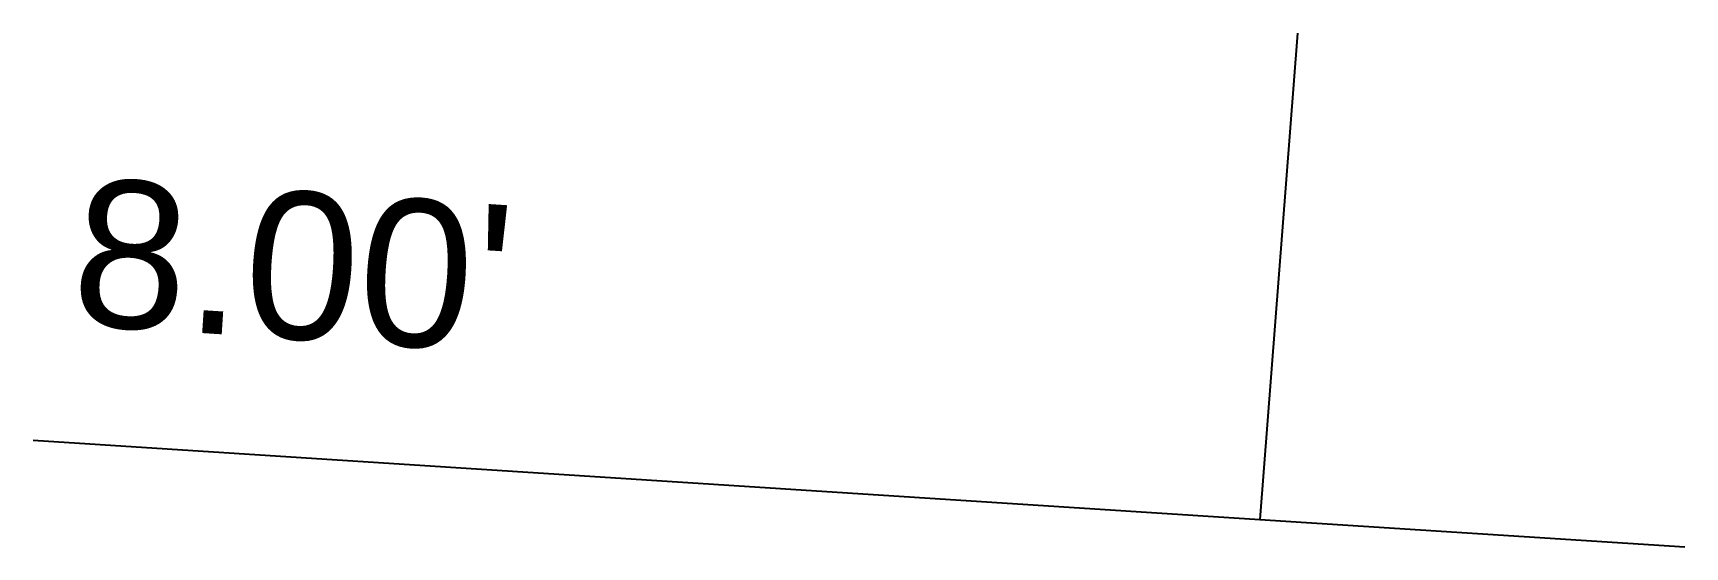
# Model space of a CAD drawing. Extents: x 2 to 288, y 160 to 249.
import ezdxf
from ezdxf.enums import TextEntityAlignment as Align

# ---------------------------------------------------------------- set-up
doc = ezdxf.new("R2010")
doc.units = 0
doc.header["$MEASUREMENT"] = 0
doc.layers.add('PLAT-LINE', color=7, linetype='CONTINUOUS')
doc.layers.add('PLAT-TEXT-DIST', color=2, linetype='CONTINUOUS')
doc.styles.add('PLAT', font='arial.ttf')

msp = doc.modelspace()

# ---------------------------------------------------------------- linework, layer by layer
at = {"layer": 'PLAT-LINE'}
for p, q in [((221.03, 249.07), (214.51, 164.83)), ((2.05, 178.56), (214.51, 164.83)), ((214.51, 164.83), (288.17, 160.07))]:
    msp.add_line(p, q, dxfattribs=at)

# ---------------------------------------------------------------- texts
at = {"layer": 'PLAT-TEXT-DIST', "style": 'PLAT'}
msp.add_text("8.00'", height=25.504, rotation=356.3017, dxfattribs=at).set_placement((45.82, 188.51), align=Align.BOTTOM_CENTER)

doc.saveas('drawing.dxf')
